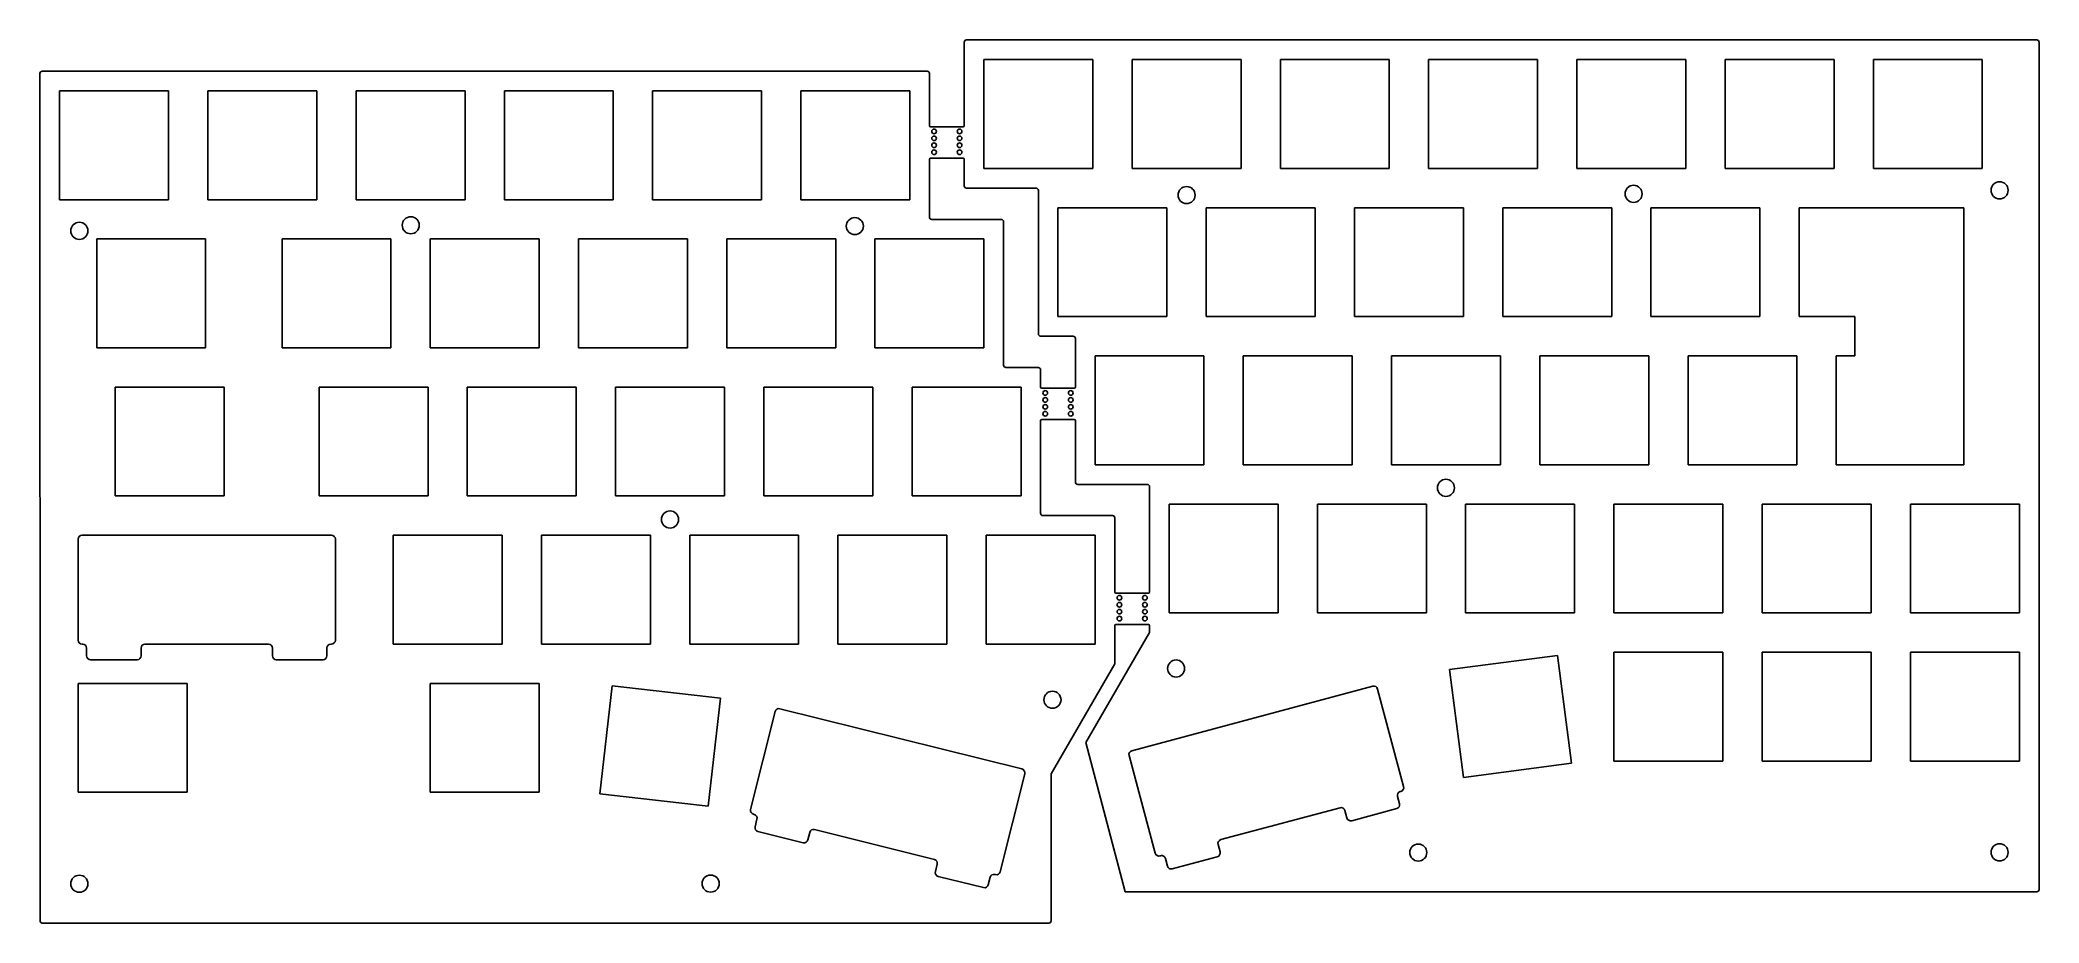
# Model space of a CAD drawing. Extents: x 0.6 to 10.7, y -5.9 to -1.4.
import ezdxf

# ---------------------------------------------------------------- set-up
doc = ezdxf.new("R2010")
doc.units = 0
doc.header["$MEASUREMENT"] = 0
doc.layers.add('BLACK', color=7, linetype='CONTINUOUS')

msp = doc.modelspace()

# ---------------------------------------------------------------- linework, layer by layer
at = {"layer": 'BLACK', "linetype": 'CONTINUOUS'}
for p, q in [((5.23828, -1.86914), (5.23828, -1.44726)), ((5.32031, -1.43555), (5.25, -1.43555)), ((5.32031, -1.43555), (10.6641, -1.43553)), ((10.6758, -5.73632), (10.6758, -1.44726)), ((0.5625, -1.60547), (0.562691, -5.89472)), ((2.95119, -1.59375), (0.574218, -1.59375)), ((2.95119, -1.59375), (5.05078, -1.59375)), ((5.0625, -1.60547), (5.0625, -1.86914)), ((5.33769, -1.53495), (5.88887, -1.53495)), ((5.33769, -1.53495), (5.33769, -2.08614)), ((5.88887, -1.53495), (5.88887, -2.08614)), ((6.08769, -1.53495), (6.63887, -1.53495)), ((6.08769, -1.53495), (6.08769, -2.08614)), ((6.63887, -1.53495), (6.63887, -2.08614)), ((6.83768, -1.53495), (7.38887, -1.53495)), ((6.83768, -1.53495), (6.83768, -2.08614)), ((7.38887, -1.53495), (7.38887, -2.08614)), ((7.58768, -1.53495), (8.13887, -1.53495)), ((7.58768, -1.53495), (7.58768, -2.08614)), ((8.13887, -1.53495), (8.13887, -2.08614)), ((8.33768, -1.53495), (8.88886, -1.53495)), ((8.33768, -1.53495), (8.33768, -2.08614)), ((8.88886, -1.53495), (8.88886, -2.08614)), ((9.08768, -1.53495), (9.63886, -1.53495)), ((9.08768, -1.53495), (9.08768, -2.08614)), ((9.63886, -1.53495), (9.63886, -2.08614)), ((9.83768, -1.53495), (10.3889, -1.53495)), ((9.83768, -1.53495), (9.83768, -2.08614)), ((10.3889, -1.53495), (10.3889, -2.08614)), ((0.661909, -1.69316), (1.21309, -1.69316)), ((0.661909, -1.69316), (0.661909, -2.24434)), ((1.21309, -1.69316), (1.21309, -2.24434)), ((1.41191, -1.69316), (1.96309, -1.69316)), ((1.41191, -1.69316), (1.41191, -2.24434)), ((1.96309, -1.69316), (1.96309, -2.24434)), ((2.16191, -1.69316), (2.71309, -1.69316)), ((2.16191, -1.69316), (2.16191, -2.24434)), ((2.71309, -1.69316), (2.71309, -2.24434)), ((2.91191, -1.69316), (3.46309, -1.69316)), ((2.91191, -1.69316), (2.91191, -2.24434)), ((3.46309, -1.69316), (3.46309, -2.24434)), ((3.66191, -1.69316), (4.21309, -1.69316)), ((3.66191, -1.69316), (3.66191, -2.24434)), ((4.21309, -1.69316), (4.21309, -2.24434)), ((4.41191, -1.69316), (4.96309, -1.69316)), ((4.41191, -1.69316), (4.41191, -2.24434)), ((4.96309, -1.69316), (4.96309, -2.24434)), ((5.06836, -1.875), (5.23242, -1.875)), ((5.0625, -2.03906), (5.0625, -2.33203)), ((5.06836, -2.0332), (5.23242, -2.0332)), ((5.23828, -2.03906), (5.23828, -2.17383)), ((5.33769, -2.08614), (5.88887, -2.08614)), ((6.08769, -2.08614), (6.63887, -2.08614)), ((6.83768, -2.08614), (7.38887, -2.08614)), ((7.58768, -2.08614), (8.13887, -2.08614)), ((8.33768, -2.08614), (8.88886, -2.08614)), ((9.08768, -2.08614), (9.63886, -2.08614)), ((9.83768, -2.08614), (10.3889, -2.08614)), ((5.25, -2.18555), (5.60156, -2.18555)), ((5.61328, -2.19726), (5.61328, -2.92383)), ((0.661909, -2.24434), (1.21309, -2.24434)), ((1.41191, -2.24434), (1.96309, -2.24434)), ((2.16191, -2.24434), (2.71309, -2.24434)), ((2.91191, -2.24434), (3.46309, -2.24434)), ((3.66191, -2.24434), (4.21309, -2.24434)), ((4.41191, -2.24434), (4.96309, -2.24434)), ((5.71269, -2.28495), (6.26387, -2.28495)), ((5.71269, -2.28495), (5.71269, -2.83614)), ((6.26387, -2.28495), (6.26387, -2.83614)), ((6.46269, -2.28495), (7.01387, -2.28495)), ((6.46269, -2.28495), (6.46269, -2.83614)), ((7.01387, -2.28495), (7.01387, -2.83614)), ((7.21268, -2.28495), (7.76387, -2.28495)), ((7.21268, -2.28495), (7.21268, -2.83614)), ((7.76387, -2.28495), (7.76387, -2.83614)), ((7.96268, -2.28495), (8.51386, -2.28495)), ((7.96268, -2.28495), (7.96268, -2.83614)), ((8.51386, -2.28495), (8.51386, -2.83614)), ((8.71268, -2.28495), (9.26386, -2.28495)), ((8.71268, -2.28495), (8.71268, -2.83614)), ((9.26386, -2.28495), (9.26386, -2.83614)), ((9.46288, -2.83614), (9.46308, -2.28515)), ((9.46308, -2.28515), (10.2949, -2.28515)), ((10.2949, -2.28515), (10.2949, -3.58593)), ((5.07421, -2.34375), (5.42578, -2.34375)), ((5.4375, -2.35547), (5.4375, -3.08203)), ((0.849409, -2.44316), (1.40059, -2.44316)), ((0.849409, -2.44316), (0.849409, -2.99434)), ((1.40059, -2.44316), (1.40059, -2.99434)), ((1.78691, -2.44316), (2.33809, -2.44316)), ((1.78691, -2.44316), (1.78691, -2.99434)), ((2.33809, -2.44316), (2.33809, -2.99434)), ((2.53691, -2.44316), (3.08809, -2.44316)), ((2.53691, -2.44316), (2.53691, -2.99434)), ((3.08809, -2.44316), (3.08809, -2.99434)), ((3.28691, -2.44316), (3.83809, -2.44316)), ((3.28691, -2.44316), (3.28691, -2.99434)), ((3.83809, -2.44316), (3.83809, -2.99434)), ((4.03691, -2.44316), (4.58809, -2.44316)), ((4.03691, -2.44316), (4.03691, -2.99434)), ((4.58809, -2.44316), (4.58809, -2.99434)), ((4.78691, -2.44316), (5.33809, -2.44316)), ((4.78691, -2.44316), (4.78691, -2.99434)), ((5.33809, -2.44316), (5.33809, -2.99434)), ((5.71269, -2.83614), (6.26387, -2.83614)), ((6.46269, -2.83614), (7.01387, -2.83614)), ((7.21268, -2.83614), (7.76387, -2.83614)), ((7.96268, -2.83614), (8.51386, -2.83614)), ((8.71268, -2.83614), (9.26386, -2.83614)), ((9.74413, -2.83594), (9.46288, -2.83614)), ((9.74413, -3.03515), (9.74413, -2.83594)), ((0.849409, -2.99434), (1.40059, -2.99434)), ((1.78691, -2.99434), (2.33809, -2.99434)), ((2.53691, -2.99434), (3.08809, -2.99434)), ((3.28691, -2.99434), (3.83809, -2.99434)), ((4.03691, -2.99434), (4.58809, -2.99434)), ((4.78691, -2.99434), (5.33809, -2.99434)), ((5.625, -2.93555), (5.78906, -2.93554)), ((5.80078, -3.19336), (5.80078, -2.94726)), ((5.44921, -3.09375), (5.61328, -3.09375)), ((5.625, -3.19336), (5.625, -3.10547)), ((5.90019, -3.03495), (6.45137, -3.03495)), ((5.90019, -3.03495), (5.90019, -3.58613)), ((6.45137, -3.03495), (6.45137, -3.58613)), ((6.65018, -3.03495), (7.20137, -3.03495)), ((6.65018, -3.03495), (6.65018, -3.58613)), ((7.20137, -3.03495), (7.20137, -3.58613)), ((7.40018, -3.03495), (7.95137, -3.03495)), ((7.40018, -3.03495), (7.40018, -3.58613)), ((7.95137, -3.03495), (7.95137, -3.58613)), ((8.15018, -3.03495), (8.70136, -3.03495)), ((8.15018, -3.03495), (8.15018, -3.58613)), ((8.70136, -3.03495), (8.70136, -3.58613)), ((8.90018, -3.03495), (9.45136, -3.03495)), ((8.90018, -3.03495), (8.90018, -3.58613)), ((9.45136, -3.03495), (9.45136, -3.58613)), ((9.65038, -3.03515), (9.74413, -3.03515)), ((9.65038, -3.58593), (9.65038, -3.03515)), ((0.943158, -3.19316), (0.943158, -3.74434)), ((0.943158, -3.19316), (1.49434, -3.19316)), ((1.49434, -3.19316), (1.49434, -3.74434)), ((1.97441, -3.19316), (2.52559, -3.19316)), ((1.97441, -3.19316), (1.97441, -3.74434)), ((2.52559, -3.19316), (2.52559, -3.74434)), ((2.72441, -3.19316), (3.27559, -3.19316)), ((2.72441, -3.19316), (2.72441, -3.74434)), ((3.27559, -3.19316), (3.27559, -3.74434)), ((3.47441, -3.19316), (4.02559, -3.19316)), ((3.47441, -3.19316), (3.47441, -3.74434)), ((4.02559, -3.19316), (4.02559, -3.74434)), ((4.22441, -3.19316), (4.77559, -3.19316)), ((4.22441, -3.19316), (4.22441, -3.74434)), ((4.77559, -3.19316), (4.77559, -3.74434)), ((4.97441, -3.19316), (5.52559, -3.19316)), ((4.97441, -3.19316), (4.97441, -3.74434)), ((5.52559, -3.19316), (5.52559, -3.74434)), ((5.63085, -3.19922), (5.79492, -3.19922)), ((5.625, -3.36328), (5.625, -3.83203)), ((5.63085, -3.35742), (5.79492, -3.35742)), ((5.80078, -3.36328), (5.80078, -3.67383)), ((5.90019, -3.58613), (6.45137, -3.58613)), ((6.65018, -3.58613), (7.20137, -3.58613)), ((7.40018, -3.58613), (7.95137, -3.58613)), ((8.15018, -3.58613), (8.70136, -3.58613)), ((8.90018, -3.58613), (9.45136, -3.58613)), ((10.2949, -3.58593), (9.65038, -3.58593)), ((5.81249, -3.68554), (5.98828, -3.68554)), ((5.98828, -3.68555), (6.16406, -3.68554)), ((6.17578, -3.69726), (6.17578, -4.23047)), ((0.943158, -3.74434), (1.49434, -3.74434)), ((1.97441, -3.74434), (2.52559, -3.74434)), ((2.72441, -3.74434), (3.27559, -3.74434)), ((3.47441, -3.74434), (4.02559, -3.74434)), ((4.22441, -3.74434), (4.77559, -3.74434)), ((4.97441, -3.74434), (5.52559, -3.74434)), ((6.27519, -3.78495), (6.82637, -3.78495)), ((6.27519, -3.78495), (6.27519, -4.33613)), ((6.82637, -3.78495), (6.82637, -4.33613)), ((7.02518, -3.78495), (7.57637, -3.78495)), ((7.02518, -3.78495), (7.02518, -4.33613)), ((7.57637, -3.78495), (7.57637, -4.33613)), ((7.77518, -3.78495), (8.32637, -3.78495)), ((7.77518, -3.78495), (7.77518, -4.33613)), ((8.32637, -3.78495), (8.32637, -4.33613)), ((8.52518, -3.78495), (9.07636, -3.78495)), ((8.52518, -3.78495), (8.52518, -4.33613)), ((9.07636, -3.78495), (9.07636, -4.33613)), ((9.27518, -3.78495), (9.82636, -3.78495)), ((9.27518, -3.78495), (9.27518, -4.33613)), ((9.82636, -3.78495), (9.82636, -4.33613)), ((10.0252, -3.78495), (10.5764, -3.78495)), ((10.0252, -3.78495), (10.0252, -4.33613)), ((10.5764, -3.78495), (10.5764, -4.33613)), ((2.03721, -3.9432), (0.775402, -3.9432)), ((2.34941, -3.94316), (2.90059, -3.94316)), ((2.34941, -3.94316), (2.34941, -4.49434)), ((2.90059, -3.94316), (2.90059, -4.49434)), ((3.09941, -3.94316), (3.65059, -3.94316)), ((3.09941, -3.94316), (3.09941, -4.49434)), ((3.65059, -3.94316), (3.65059, -4.49434)), ((3.84941, -3.94316), (4.40059, -3.94316)), ((3.84941, -3.94316), (3.84941, -4.49434)), ((4.40059, -3.94316), (4.40059, -4.49434)), ((4.59941, -3.94316), (5.15059, -3.94316)), ((4.59941, -3.94316), (4.59941, -4.49434)), ((5.15059, -3.94316), (5.15059, -4.49434)), ((5.3494, -3.94316), (5.90059, -3.94316)), ((5.3494, -3.94316), (5.3494, -4.49434)), ((5.63671, -3.84375), (5.98828, -3.84375)), ((5.90059, -3.94316), (5.90059, -4.49434)), ((5.99999, -3.85547), (5.99999, -4.23047)), ((0.755717, -3.96288), (0.755717, -4.47469)), ((2.0569, -4.47469), (2.0569, -3.96288)), ((6.00585, -4.23632), (6.16992, -4.23632)), ((6.27519, -4.33613), (6.82637, -4.33613)), ((7.02518, -4.33613), (7.57637, -4.33613)), ((7.77518, -4.33613), (8.32637, -4.33613)), ((8.52518, -4.33613), (9.07636, -4.33613)), ((9.27518, -4.33613), (9.82636, -4.33613)), ((10.0252, -4.33613), (10.5764, -4.33613)), ((6.17578, -4.43554), (5.85351, -4.99218)), ((5.99999, -4.40039), (5.99999, -4.59375)), ((6.00585, -4.39453), (6.16992, -4.39453)), ((6.17578, -4.43554), (6.17578, -4.40039)), ((0.775402, -4.49438), (0.778828, -4.49438)), ((0.798513, -4.51406), (0.798513, -4.55343)), ((1.0741, -4.55343), (1.0741, -4.51406)), ((1.09379, -4.49438), (1.71883, -4.49438)), ((1.73851, -4.51406), (1.73851, -4.55343)), ((2.0141, -4.55343), (2.0141, -4.51406)), ((2.03379, -4.49438), (2.03721, -4.49438)), ((2.34941, -4.49434), (2.90059, -4.49434)), ((3.09941, -4.49434), (3.65059, -4.49434)), ((3.84941, -4.49434), (4.40059, -4.49434)), ((4.59941, -4.49434), (5.15059, -4.49434)), ((5.3494, -4.49434), (5.90059, -4.49434)), ((8.52518, -4.53495), (9.07636, -4.53495)), ((8.52518, -4.53495), (8.52518, -5.08613)), ((9.07636, -4.53495), (9.07636, -5.08613)), ((9.27518, -4.53495), (9.82636, -4.53495)), ((9.27518, -4.53495), (9.27518, -5.08613)), ((9.82636, -4.53495), (9.82636, -5.08613)), ((10.0252, -4.53495), (10.5764, -4.53495)), ((10.0252, -4.53495), (10.0252, -5.08613)), ((10.5764, -4.53495), (10.5764, -5.08613)), ((0.818198, -4.57312), (1.05442, -4.57312)), ((1.7582, -4.57312), (1.99442, -4.57312)), ((5.99999, -4.59375), (5.67772, -5.15039)), ((7.69267, -4.62313), (8.23914, -4.55119)), ((7.69267, -4.62313), (7.76462, -5.1696)), ((8.23914, -4.55119), (8.31108, -5.09765)), ((0.755659, -4.69316), (1.30684, -4.69316)), ((0.755659, -4.69316), (0.755659, -5.24434)), ((1.30684, -4.69316), (1.30684, -5.24434)), ((2.53691, -4.69316), (3.08809, -4.69316)), ((2.53691, -4.69316), (2.53691, -5.24434)), ((3.08809, -4.69316), (3.08809, -5.24434)), ((3.39566, -5.25275), (3.45805, -4.70511)), ((4.00569, -4.7675), (3.45805, -4.70511)), ((7.30493, -4.70767), (6.08612, -5.03425)), ((7.46151, -5.21596), (7.32904, -4.72159)), ((3.9433, -5.31514), (4.00569, -4.7675)), ((4.28161, -4.83546), (4.15779, -5.33206)), ((5.5298, -5.12638), (4.30547, -4.82112)), ((5.85351, -4.99218), (6.05273, -5.74804)), ((5.42032, -5.64685), (5.54414, -5.15024)), ((5.67773, -5.15039), (5.67792, -5.89453)), ((6.0722, -5.05836), (6.20466, -5.55273)), ((7.76462, -5.1696), (8.31108, -5.09765)), ((8.52518, -5.08613), (9.07636, -5.08613)), ((9.27518, -5.08613), (9.82636, -5.08613)), ((10.0252, -5.08613), (10.5764, -5.08613)), ((0.755659, -5.24434), (1.30684, -5.24434)), ((2.53691, -5.24434), (3.08809, -5.24434)), ((3.9433, -5.31514), (3.39566, -5.25275)), ((7.44428, -5.24096), (7.44759, -5.24007)), ((4.17213, -5.35593), (4.17546, -5.35676)), ((6.53631, -5.48425), (7.14005, -5.32248)), ((7.16416, -5.3364), (7.17435, -5.37442)), ((7.19846, -5.38834), (7.42663, -5.3272)), ((7.44055, -5.3031), (7.43036, -5.26507)), ((4.18979, -5.38062), (4.18027, -5.41882)), ((4.19461, -5.44268), (4.42381, -5.49983)), ((4.44767, -5.48549), (4.4572, -5.44729)), ((4.48106, -5.43295), (5.08753, -5.58416)), ((6.53258, -5.54639), (6.52239, -5.50836)), ((5.10187, -5.60802), (5.09235, -5.64623)), ((5.39314, -5.66036), (5.39646, -5.66119)), ((6.22877, -5.56665), (6.23208, -5.56577)), ((6.25619, -5.57968), (6.26638, -5.61771)), ((6.29049, -5.63163), (6.51866, -5.57049)), ((5.10668, -5.67009), (5.33589, -5.72723)), ((5.35975, -5.7129), (5.36928, -5.6747)), ((6.05273, -5.74804), (6.33398, -5.74804)), ((6.33398, -5.74804), (10.6641, -5.74804)), ((5.66601, -5.90644), (0.574218, -5.90625))]:
    msp.add_line(p, q, dxfattribs=at)
at = {"layer": 'BLACK'}
for centre, radius in [((5.08593, -1.89844), 0.011719), ((5.21484, -1.89844), 0.011719), ((5.08593, -1.93359), 0.011719), ((5.08593, -1.96875), 0.011719), ((5.08593, -2.0039), 0.011719), ((5.21484, -1.93359), 0.011719), ((5.21484, -1.96875), 0.011719), ((5.21484, -2.0039), 0.011719), ((6.36339, -2.22087), 0.043307), ((8.62482, -2.2148), 0.043307), ((10.4764, -2.19685), 0.043307), ((0.761811, -2.40197), 0.043307), ((2.43819, -2.37362), 0.043307), ((4.68504, -2.37795), 0.043307), ((5.64843, -3.22265), 0.011719), ((5.77734, -3.22265), 0.011719), ((5.64843, -3.25781), 0.011719), ((5.64843, -3.29297), 0.011719), ((5.64843, -3.32812), 0.011719), ((5.77734, -3.25781), 0.011719), ((5.77734, -3.29297), 0.011719), ((5.77734, -3.32812), 0.011719), ((7.6752, -3.70315), 0.043307), ((3.75, -3.86339), 0.043307), ((6.02343, -4.25976), 0.011719), ((6.02343, -4.29492), 0.011719), ((6.02343, -4.33007), 0.011719), ((6.15234, -4.25976), 0.011719), ((6.15234, -4.29492), 0.011719), ((6.15234, -4.33007), 0.011719), ((6.02343, -4.36523), 0.011719), ((6.15234, -4.36523), 0.011719), ((6.31024, -4.61772), 0.043307), ((5.68465, -4.77598), 0.043307), ((7.53543, -5.54961), 0.043307), ((10.4764, -5.54843), 0.043307), ((3.95551, -5.70669), 0.043307), ((0.761811, -5.70748), 0.043307)]:
    msp.add_circle(centre, radius, dxfattribs=at)
for centre, radius, start, end in [((5.25, -1.44726), 0.011719, 90, 180), ((10.6641, -1.44726), 0.011737, 0, 90), ((0.574218, -1.60547), 0.011717, 90, 180), ((5.05078, -1.60547), 0.011719, 0, 90), ((5.06836, -1.86914), 0.005859, 180, 270), ((5.23242, -1.86914), 0.005859, -90, 0), ((5.06836, -2.03906), 0.005859, 90, 180), ((5.23242, -2.03906), 0.005859, 0, 90), ((5.25, -2.17383), 0.011719, 180, 270), ((5.60156, -2.19726), 0.011719, 0, 90), ((5.07421, -2.33203), 0.011719, 180, 270), ((5.42578, -2.35547), 0.011719, 0, 90), ((5.625, -2.92383), 0.011714, 180, 270), ((5.78906, -2.94726), 0.011719, 0, 90), ((5.44921, -3.08203), 0.011714, 180, 270), ((5.61328, -3.10547), 0.011719, 0, 90), ((5.63085, -3.19336), 0.005859, 180, 270), ((5.79492, -3.19336), 0.005859, -90, 0), ((5.63085, -3.36328), 0.005859, 90, 180), ((5.79492, -3.36328), 0.005859, 0, 90), ((5.8125, -3.67383), 0.011714, 180, 270), ((6.16406, -3.69726), 0.011719, 0, 90), ((5.63671, -3.83203), 0.011719, 180, 270), ((0.775402, -3.96288), 0.019685, 90, 180), ((2.03721, -3.96288), 0.019685, 0, 90), ((5.98828, -3.85547), 0.011719, 0, 90), ((6.00585, -4.23047), 0.005859, 180, 270), ((6.16992, -4.23047), 0.005859, -90, 0), ((6.00585, -4.40039), 0.005859, 90, 180), ((6.16992, -4.40039), 0.005859, 0, 90), ((0.775402, -4.47469), 0.019685, 180, 270), ((0.778828, -4.51406), 0.019685, 0, 90), ((1.09379, -4.51406), 0.019685, 90, 180), ((1.71883, -4.51406), 0.019685, 0, 90), ((2.03379, -4.51406), 0.019685, 90, 180), ((2.03721, -4.47469), 0.019685, -90, 0), ((0.818198, -4.55343), 0.019685, 180, 270), ((1.05442, -4.55343), 0.019685, -90, 0), ((1.7582, -4.55343), 0.019685, 180, 270), ((1.99442, -4.55343), 0.019685, -90, 0), ((7.31003, -4.72669), 0.019685, 15.0001, 105), ((4.30071, -4.84022), 0.019685, 76, 166), ((6.09121, -5.05327), 0.019685, 105, 195), ((5.52504, -5.14548), 0.019685, -14, 76), ((7.44937, -5.25997), 0.019685, 105, 195), ((7.44249, -5.22106), 0.019685, -75.0001, 14.9999), ((4.17689, -5.33683), 0.019685, 166, 256), ((4.17069, -5.37586), 0.019685, -14, 76), ((7.14515, -5.34149), 0.019685, 15.0001, 105), ((7.42154, -5.30819), 0.019685, -75.0001, 14.9999), ((4.19937, -5.42358), 0.019685, 166, 256), ((4.4763, -5.45205), 0.019685, 76, 166), ((7.19336, -5.36933), 0.019685, -165, -75.0001), ((4.42857, -5.48073), 0.019685, -104, -14), ((6.22368, -5.54764), 0.019685, -165, -75.0001), ((6.51357, -5.55148), 0.019685, -75.0001, 14.9999), ((6.5414, -5.50326), 0.019685, 105, 195), ((5.08277, -5.60326), 0.019685, -14, 76), ((5.11145, -5.65099), 0.019685, 166, 256), ((5.38838, -5.67946), 0.019685, 76, 166), ((5.40122, -5.64209), 0.019685, -104, -14), ((6.23718, -5.58478), 0.019685, 14.9999, 105), ((6.28539, -5.61262), 0.019685, -165, -74.9999), ((5.34065, -5.70813), 0.019685, -104, -14), ((10.6641, -5.73632), 0.011719, -90, 0), ((0.574218, -5.89472), 0.011527, 180, 270), ((5.66601, -5.89453), 0.01191, -90, 0)]:
    msp.add_arc(centre, radius, start, end, dxfattribs=at)

doc.saveas('drawing.dxf')
